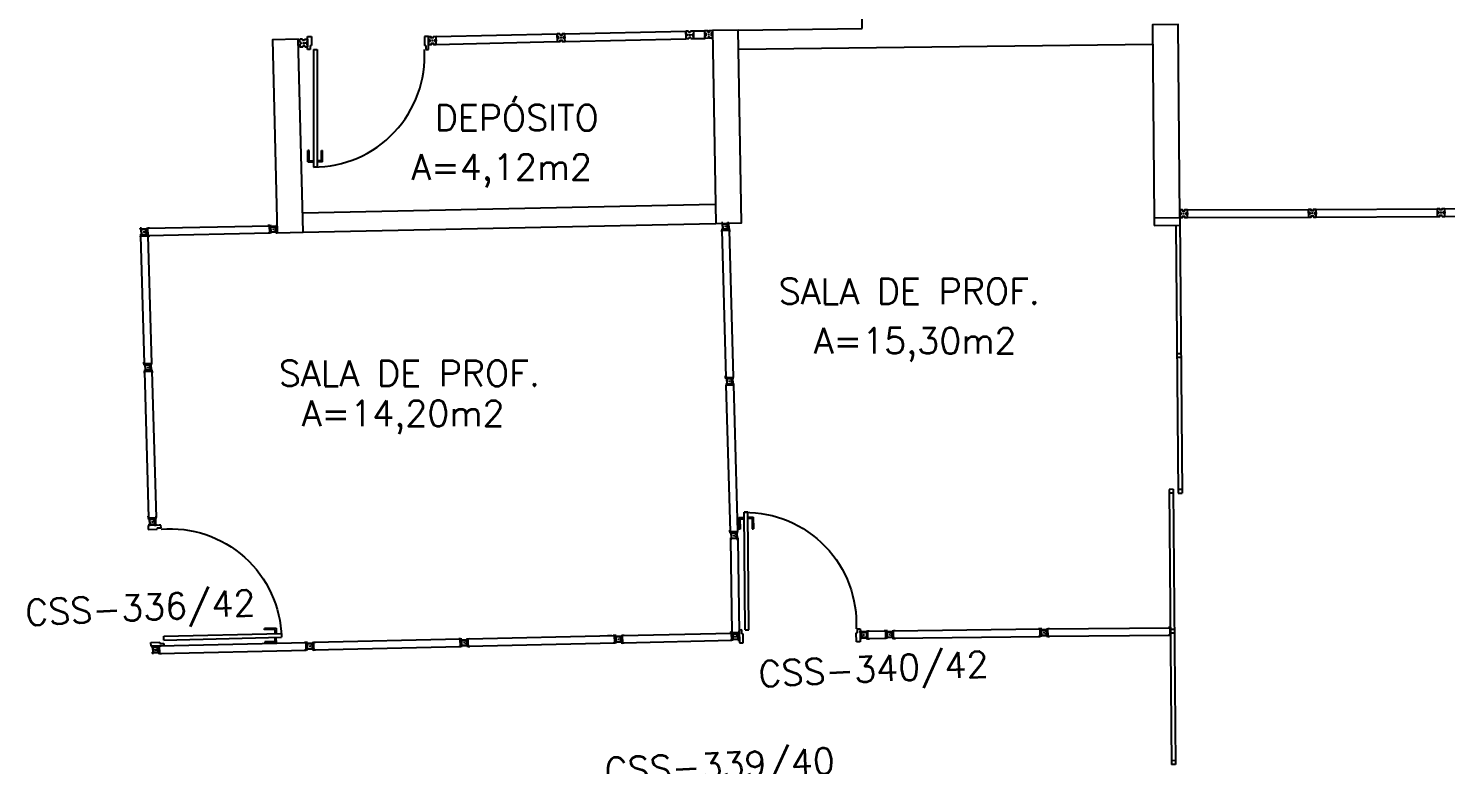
# Model space of a CAD drawing. Extents: x -152 to 150, y 325 to 437.
# Drawn here: x -11.8 to -0.78, y 396.61 to 402.33 of the extents above; entities that cross this region are included whole.
import ezdxf
from ezdxf.enums import TextEntityAlignment as Align

# ---------------------------------------------------------------- set-up
doc = ezdxf.new("R2010")
doc.units = 0
doc.header["$LTSCALE"] = 0.01
doc.header["$MEASUREMENT"] = 0
doc.layers.get('0').update_dxf_attribs({"linetype": 'CONTINUOUS'})
for name, color, linetype in [('ALV', 2, 'CONTINUOUS'), ('AREA', 2, 'CONTINUOUS'), ('DIV', 2, 'CONTINUOUS'), ('ESQ', 1, 'CONTINUOUS'), ('ESTR', 3, 'CONTINUOUS'), ('TEXTO', 2, 'CONTINUOUS'), ('TEXTO-ENDEREÇO', 2, 'CONTINUOUS')]:
    doc.layers.add(name, color=color, linetype=linetype)
doc.styles.add('UNB-100', font='simplex.shx', dxfattribs={"height": 3})
doc.styles.add('UNB-100-1', font='simplex.shx', dxfattribs={"height": 0.2})

# ---------------------------------------------------------------- blocks, each defined once
blk = doc.blocks.new('PILAR-SSC')
blk.add_lwpolyline([(0.003, -27.952), (0.203, -27.952), (0.203, -26.452), (0.003, -26.452)], close=True)
blk = doc.blocks.new('DIV12-SSC')
for p, q in [((-0.005, 0), (0.005, 0)), ((0, -0.005), (0, 0.005)), ((0.024, 0.019), (0.029, 0.019)), ((0.024, 0.019), (0.024, 0.017)), ((0.024, 0.017), (0.029, 0.017)), ((0.029, 0.03), (0.043, 0.03)), ((0.029, 0.019), (0.029, 0.03)), ((0.029, -0.017), (0.029, 0.017)), ((0.03, 0.029), (1.169, 0.029)), ((0.03, -0.029), (0.03, 0.029)), ((0.043, 0.03), (0.043, 0.029)), ((1.157, 0.03), (1.157, 0.029)), ((1.171, 0.03), (1.157, 0.03)), ((1.169, -0.029), (1.169, 0.029)), ((1.171, 0.019), (1.171, 0.03)), ((1.176, 0.019), (1.171, 0.019)), ((1.176, 0.017), (1.171, 0.017)), ((1.171, -0.017), (1.171, 0.017)), ((1.176, 0.019), (1.176, 0.017)), ((1.195, 0), (1.205, 0)), ((1.2, -0.005), (1.2, 0.005)), ((0.024, -0.017), (0.029, -0.017)), ((0.024, -0.017), (0.024, -0.019)), ((0.024, -0.019), (0.029, -0.019)), ((0.029, -0.031), (0.029, -0.019)), ((0.029, -0.031), (0.043, -0.031)), ((0.03, -0.029), (1.169, -0.029)), ((0.043, -0.029), (0.043, -0.031)), ((1.157, -0.029), (1.157, -0.031)), ((1.171, -0.031), (1.157, -0.031)), ((1.176, -0.017), (1.171, -0.017)), ((1.176, -0.019), (1.171, -0.019)), ((1.171, -0.031), (1.171, -0.019)), ((1.176, -0.017), (1.176, -0.019))]:
    blk.add_line(p, q)
blk = doc.blocks.new('PDV2E-SSC')
at = {"layer": 'DIV'}
for p, q in [((0.034, 0.925), (0.034, 0.835)), ((0.034, 0.925), (0.074, 0.925)), ((0.044, 0.915), (0.044, 0.835)), ((0.044, 0.915), (0.074, 0.915)), ((0.076, 0.05), (0.076, 0.965)), ((0.106, 0.965), (0.076, 0.965)), ((0.106, 0.05), (0.106, 0.965)), ((0.148, 0.925), (0.108, 0.925)), ((0.138, 0.915), (0.108, 0.915)), ((0.138, 0.915), (0.138, 0.835)), ((0.148, 0.925), (0.148, 0.835)), ((0.044, 0.835), (0.034, 0.835)), ((0.138, 0.835), (0.148, 0.835)), ((0.031, 0.05), (0.031, -0.05)), ((0.051, 0.05), (0.031, 0.05)), ((0.051, 0.02), (0.051, 0.05)), ((0.051, 0.02), (0.061, 0.02)), ((0.061, -0.05), (0.061, 0.02)), ((0.076, 0.05), (0.106, 0.05)), ((0.95, 0.02), (0.94, 0.02)), ((0.94, -0.05), (0.94, 0.02)), ((0.95, 0.02), (0.95, 0.05)), ((0.95, 0.05), (0.97, 0.05)), ((0.97, 0.05), (0.97, 0.035)), ((0.97, 0.035), (0.97, -0.035)), ((0.031, -0.05), (0.061, -0.05)), ((0.97, -0.05), (0.94, -0.05)), ((0.97, -0.035), (0.97, -0.05))]:
    blk.add_line(p, q, dxfattribs=at)
at = {"layer": 'DIV', "color": 1}
blk.add_arc((0.076, 0.1), 0.865, 356.6786, 90, dxfattribs=at)
blk = doc.blocks.new('MTDIV-SSC')
for p, q in [((-0.0185, 0.0285), (-0.0285, 0.0285)), ((-0.0285, 0.0185), (-0.0285, 0.0285)), ((-0.0265, 0.0185), (-0.0285, 0.0185)), ((-0.0265, 0.0265), (-0.0185, 0.0265)), ((-0.0265, 0.0235), (-0.0265, 0.0265)), ((-0.0215, 0.0235), (-0.0265, 0.0235)), ((-0.0265, 0.0235), (0.0265, 0.0235)), ((-0.0265, 0.0215), (-0.0235, 0.0215)), ((-0.0265, 0.0185), (-0.0265, 0.0215)), ((-0.0235, 0.0215), (-0.0235, -0.0215)), ((-0.0215, 0.0235), (-0.0215, 0.0215)), ((-0.0215, 0.0215), (0.0215, 0.0215)), ((-0.0215, 0.0195), (-0.0215, -0.0195)), ((-0.0215, 0.0195), (0.0195, 0.0195)), ((-0.0185, 0.0265), (-0.0185, 0.0285)), ((-0.0049, 0), (0.0049, 0)), ((0, -0.0049), (0, 0.0049)), ((0.0195, 0.0095), (0.0115, 0.0095)), ((0.0115, 0.0095), (0.0115, 0.0075)), ((0.0215, 0.0075), (0.0115, 0.0075)), ((0.0135, 0.0075), (0.0135, 0.0055)), ((0.0215, 0.0055), (0.0135, 0.0055)), ((0.0185, 0.0285), (0.0285, 0.0285)), ((0.0185, 0.0265), (0.0185, 0.0285)), ((0.0185, 0.0265), (0.0265, 0.0265)), ((0.0195, 0.0195), (0.0195, 0.0095)), ((0.0215, 0.0235), (0.0265, 0.0235)), ((0.0215, 0.0235), (0.0215, 0.0075)), ((0.0215, 0.0055), (0.0215, -0.0055)), ((0.0265, 0.0215), (0.0235, 0.0215)), ((0.0235, 0.0215), (0.0235, -0.0215)), ((0.0265, 0.0235), (0.0265, 0.0265)), ((0.0265, 0.0185), (0.0265, 0.0215)), ((0.0265, 0.0185), (0.0285, 0.0185)), ((0.0285, 0.0185), (0.0285, 0.0285)), ((-0.0285, -0.0185), (-0.0265, -0.0185)), ((-0.0285, -0.0185), (-0.0285, -0.0285)), ((-0.0185, -0.0285), (-0.0285, -0.0285)), ((-0.0265, -0.0185), (-0.0265, -0.0215)), ((-0.0265, -0.0215), (-0.0235, -0.0215)), ((-0.0215, -0.0235), (-0.0265, -0.0235)), ((-0.0265, -0.0235), (-0.0265, -0.0265)), ((0.0265, -0.0235), (-0.0265, -0.0235)), ((-0.0185, -0.0265), (-0.0265, -0.0265)), ((-0.0215, -0.0195), (0.0195, -0.0195)), ((-0.0215, -0.0215), (-0.0215, -0.0235)), ((-0.0215, -0.0215), (0.0215, -0.0215)), ((-0.0185, -0.0265), (-0.0185, -0.0285)), ((0.0215, -0.0075), (0.0115, -0.0075)), ((0.0115, -0.0075), (0.0115, -0.0095)), ((0.0195, -0.0095), (0.0115, -0.0095)), ((0.0215, -0.0055), (0.0135, -0.0055)), ((0.0135, -0.0055), (0.0135, -0.0075)), ((0.0265, -0.0265), (0.0185, -0.0265)), ((0.0185, -0.0265), (0.0185, -0.0285)), ((0.0185, -0.0285), (0.0285, -0.0285)), ((0.0195, -0.0095), (0.0195, -0.0195)), ((0.0215, -0.0075), (0.0215, -0.0235)), ((0.0215, -0.0235), (0.0265, -0.0235)), ((0.0265, -0.0215), (0.0235, -0.0215)), ((0.0285, -0.0185), (0.0265, -0.0185)), ((0.0265, -0.0185), (0.0265, -0.0215)), ((0.0265, -0.0235), (0.0265, -0.0265)), ((0.0285, -0.0185), (0.0285, -0.0285))]:
    blk.add_line(p, q)
blk = doc.blocks.new('DIVMT-SSC')
for p, q in [((0, 0.005), (0, -0.005)), ((0, -0.005), (0, 0.005)), ((-0.03, -0.03), (-0.03, -0.97)), ((0.006, -0.03), (-0.006, -0.03)), ((-0.005, 0), (0.005, 0)), ((0.005, 0), (-0.005, 0)), ((0.006, -0.02), (0.006, -0.03)), ((0.03, -0.03), (0.03, -0.97)), ((0.03, -0.97), (-0.03, -0.97)), ((-0.006, -0.98), (-0.006, -0.97)), ((-0.006, -0.98), (0.006, -0.98)), ((0.005, -0.97), (-0.005, -0.97)), ((0.006, -0.98), (0.006, -0.97)), ((0.006, -1.001), (-0.006, -1.001)), ((0, -0.994), (0, -1.007)), ((0, -1.02), (0, -1.021))]:
    blk.add_line(p, q)
blk.add_lwpolyline([(0.006, -0.02), (-0.006, -0.02), (0.006, -0.02), (0.006, -0.03), (0.03, -0.03), (0.03, -0.008), (0.02, -0.008), (0.02, 0.008), (0.03, 0.008), (0.03, 0.03), (0.006, 0.03), (0.006, 0.02), (-0.006, 0.02), (-0.006, 0.03), (-0.03, 0.03), (-0.03, 0.008), (-0.02, 0.008), (-0.02, -0.008), (-0.03, -0.008), (-0.03, -0.03), (-0.006, -0.03), (-0.006, -0.02), (-0.006, -0.03)])
blk = doc.blocks.new('PDV2D-SSC')
for p, q in [((-0.148, 0.925), (-0.108, 0.925)), ((-0.148, 0.925), (-0.148, 0.835)), ((-0.138, 0.915), (-0.108, 0.915)), ((-0.138, 0.915), (-0.138, 0.835)), ((-0.106, 0.965), (-0.076, 0.965)), ((-0.106, 0.05), (-0.106, 0.965)), ((-0.076, 0.05), (-0.076, 0.965)), ((-0.034, 0.925), (-0.074, 0.925)), ((-0.044, 0.915), (-0.074, 0.915)), ((-0.044, 0.915), (-0.044, 0.835)), ((-0.034, 0.925), (-0.034, 0.835)), ((-0.138, 0.835), (-0.148, 0.835)), ((-0.044, 0.835), (-0.034, 0.835)), ((-0.95, 0.05), (-0.97, 0.05)), ((-0.97, 0.05), (-0.97, 0.035)), ((-0.97, 0.035), (-0.97, -0.035)), ((-0.95, 0.02), (-0.95, 0.05)), ((-0.95, 0.02), (-0.94, 0.02)), ((-0.94, -0.05), (-0.94, 0.02)), ((-0.076, 0.05), (-0.106, 0.05)), ((-0.051, 0.02), (-0.061, 0.02)), ((-0.061, -0.05), (-0.061, 0.02)), ((-0.051, 0.05), (-0.031, 0.05)), ((-0.051, 0.02), (-0.051, 0.05)), ((-0.031, 0.05), (-0.031, -0.05)), ((-0.97, -0.035), (-0.97, -0.05)), ((-0.97, -0.05), (-0.94, -0.05)), ((-0.031, -0.05), (-0.061, -0.05))]:
    blk.add_line(p, q)
at = {"color": 1}
blk.add_arc((-0.076, 0.1), 0.865, 90, 183.3214, dxfattribs=at)
blk = doc.blocks.new('A$C73356FFD')
at = {"layer": 'DIV'}
for p, q in [((0.025, 0.03), (0.035, 0.03)), ((0.035, 0.03), (0.025, 0.03)), ((0.03, 0.025), (0.03, 0.035)), ((0.03, 0.035), (0.03, 0.025))]:
    blk.add_line(p, q, dxfattribs=at)
blk.add_lwpolyline([(0.009, 0.036), (0, 0.036), (0, 0.06), (0.022, 0.06), (0.022, 0.05), (0.038, 0.05), (0.038, 0.06), (0.06, 0.06), (0.06, 0.036), (0.05, 0.036), (0.05, 0.024), (0.06, 0.024), (0.06, 0), (0.038, 0), (0.038, 0.01), (0.022, 0.01), (0.022, 0), (0, 0), (0, 0.024), (0.009, 0.024)], close=True, dxfattribs=at)
blk = doc.blocks.new('A$C282A6B1B')
at = {"linetype": 'Continuous'}
blk.add_blockref('A$C73356FFD', (0, 0), dxfattribs=at)

msp = doc.modelspace()

# ---------------------------------------------------------------- linework, layer by layer
at = {"layer": 'ALV'}
for p, q in [((-5.314, 402.331), (-5.315, 402.432)), ((-6.279, 402.319), (-5.314, 402.331)), ((-6.277, 402.169), (-3.056, 402.21)), ((-9.665, 400.897), (-6.457, 400.966)), ((-9.662, 400.747), (-6.454, 400.816))]:
    msp.add_line(p, q, dxfattribs=at)
at = {"layer": 'DIV'}
for p, q in [((-6.664, 402.311), (-6.686, 402.311)), ((-6.686, 402.287), (-6.686, 402.311)), ((-6.676, 402.287), (-6.686, 402.287)), ((-6.676, 402.275), (-6.685, 402.275)), ((-6.685, 402.275), (-6.685, 402.251)), ((-6.676, 402.287), (-6.676, 402.275)), ((-6.664, 402.311), (-6.664, 402.301)), ((-6.648, 402.302), (-6.664, 402.301)), ((-6.651, 402.282), (-6.661, 402.281)), ((-6.661, 402.281), (-6.651, 402.282)), ((-6.656, 402.287), (-6.655, 402.276)), ((-6.655, 402.276), (-6.656, 402.287)), ((-6.648, 402.312), (-6.648, 402.302)), ((-6.648, 402.312), (-6.626, 402.312)), ((-6.635, 402.288), (-6.635, 402.276)), ((-6.635, 402.288), (-6.626, 402.288)), ((-6.635, 402.276), (-6.635, 402.288)), ((-6.635, 402.288), (-6.626, 402.288)), ((-6.635, 402.276), (-6.625, 402.276)), ((-6.635, 402.276), (-6.625, 402.276)), ((-6.626, 402.312), (-6.539, 402.314)), ((-6.626, 402.312), (-6.626, 402.288)), ((-6.626, 402.312), (-6.625, 402.252)), ((-6.626, 402.287), (-6.626, 402.277)), ((-6.625, 402.252), (-6.625, 402.276)), ((-6.625, 402.273), (-6.625, 402.255)), ((-6.625, 402.252), (-6.625, 402.273)), ((-6.539, 402.314), (-6.537, 402.254)), ((-9.686, 402.223), (-9.687, 402.247)), ((-9.665, 402.247), (-9.687, 402.247)), ((-9.677, 402.223), (-9.686, 402.223)), ((-9.686, 402.211), (-9.686, 402.187)), ((-9.677, 402.211), (-9.686, 402.211)), ((-9.664, 402.187), (-9.686, 402.187)), ((-9.677, 402.223), (-9.677, 402.211)), ((-9.665, 402.247), (-9.665, 402.237)), ((-9.649, 402.238), (-9.665, 402.237)), ((-9.648, 402.198), (-9.664, 402.197)), ((-9.664, 402.187), (-9.664, 402.197)), ((-9.661, 402.217), (-9.651, 402.218)), ((-9.651, 402.218), (-9.661, 402.217)), ((-9.656, 402.212), (-9.656, 402.223)), ((-9.656, 402.223), (-9.656, 402.212)), ((-9.649, 402.248), (-9.627, 402.248)), ((-9.649, 402.248), (-9.649, 402.238)), ((-9.648, 402.188), (-9.648, 402.198)), ((-9.648, 402.188), (-9.626, 402.188)), ((-9.636, 402.224), (-9.626, 402.224)), ((-9.636, 402.212), (-9.636, 402.224)), ((-9.636, 402.224), (-9.626, 402.224)), ((-9.636, 402.224), (-9.636, 402.212)), ((-9.636, 402.212), (-9.626, 402.212)), ((-9.636, 402.212), (-9.626, 402.212)), ((-9.627, 402.248), (-9.626, 402.188)), ((-9.627, 402.248), (-9.626, 402.224)), ((-9.626, 402.223), (-9.626, 402.213)), ((-9.626, 402.188), (-9.626, 402.212)), ((-9.626, 402.188), (-9.626, 402.209)), ((-9.626, 402.209), (-9.626, 402.191)), ((-6.663, 402.251), (-6.685, 402.251)), ((-6.647, 402.262), (-6.663, 402.261)), ((-6.663, 402.251), (-6.663, 402.261)), ((-6.647, 402.252), (-6.647, 402.262)), ((-6.647, 402.252), (-6.625, 402.252)), ((-6.625, 402.252), (-6.534, 402.254)), ((-10.902, 400.749), (-10.892, 400.75)), ((-10.902, 400.749), (-10.892, 400.75)), ((-10.897, 400.745), (-10.897, 400.755)), ((-10.897, 400.755), (-10.897, 400.745)), ((-10.874, 400.769), (-10.874, 400.767)), ((-10.874, 400.769), (-10.869, 400.769)), ((-10.874, 400.767), (-10.869, 400.767)), ((-10.873, 400.734), (-10.873, 400.732)), ((-10.873, 400.734), (-10.868, 400.734)), ((-10.873, 400.732), (-10.868, 400.732)), ((-10.869, 400.769), (-10.869, 400.781)), ((-10.869, 400.781), (-10.855, 400.781)), ((-10.868, 400.734), (-10.869, 400.767)), ((-10.868, 400.72), (-10.868, 400.732)), ((-10.867, 400.779), (-9.922, 400.798)), ((-10.866, 400.722), (-10.867, 400.779)), ((-10.866, 400.722), (-9.92, 400.741)), ((-10.855, 400.781), (-10.855, 400.779)), ((-9.92, 400.8), (-9.934, 400.8)), ((-9.934, 400.8), (-9.934, 400.798)), ((-9.933, 400.741), (-9.933, 400.739)), ((-9.918, 400.739), (-9.933, 400.739)), ((-9.92, 400.741), (-9.922, 400.798)), ((-9.92, 400.788), (-9.92, 400.8)), ((-9.915, 400.788), (-9.92, 400.788)), ((-9.919, 400.753), (-9.92, 400.786)), ((-9.915, 400.786), (-9.92, 400.786)), ((-9.914, 400.753), (-9.919, 400.753)), ((-9.918, 400.739), (-9.919, 400.751)), ((-9.914, 400.751), (-9.919, 400.751)), ((-9.915, 400.788), (-9.915, 400.786)), ((-9.914, 400.753), (-9.914, 400.751)), ((-9.896, 400.77), (-9.886, 400.77)), ((-9.891, 400.765), (-9.891, 400.775)), ((-6.408, 400.764), (-6.408, 400.75)), ((-6.408, 400.764), (-6.396, 400.764)), ((-6.406, 400.75), (-6.408, 400.75)), ((-6.406, 400.762), (-6.349, 400.764)), ((-6.406, 400.762), (-6.374, 399.618)), ((-6.394, 400.77), (-6.396, 400.769)), ((-6.396, 400.769), (-6.396, 400.764)), ((-6.394, 400.77), (-6.394, 400.765)), ((-6.394, 400.765), (-6.361, 400.765)), ((-6.383, 400.793), (-6.373, 400.794)), ((-6.383, 400.793), (-6.373, 400.794)), ((-6.378, 400.799), (-6.378, 400.788)), ((-6.378, 400.788), (-6.378, 400.799)), ((-6.359, 400.771), (-6.361, 400.77)), ((-6.361, 400.77), (-6.361, 400.765)), ((-6.359, 400.771), (-6.359, 400.766)), ((-6.359, 400.766), (-6.347, 400.766)), ((-6.355, 400.813), (-6.35, 400.813)), ((-6.355, 400.813), (-6.355, 400.811)), ((-6.355, 400.811), (-6.35, 400.811)), ((-6.354, 400.778), (-6.349, 400.778)), ((-6.354, 400.778), (-6.354, 400.776)), ((-6.354, 400.776), (-6.349, 400.776)), ((-6.349, 400.778), (-6.35, 400.811)), ((-6.349, 400.764), (-6.349, 400.776)), ((-6.349, 400.764), (-6.317, 399.62)), ((-6.347, 400.766), (-6.347, 400.751)), ((-10.927, 400.72), (-10.915, 400.721)), ((-10.927, 400.72), (-10.926, 400.706)), ((-10.924, 400.706), (-10.926, 400.706)), ((-10.925, 400.718), (-10.868, 400.72)), ((-10.925, 400.718), (-10.896, 399.726)), ((-10.913, 400.726), (-10.915, 400.726)), ((-10.915, 400.726), (-10.915, 400.721)), ((-10.913, 400.726), (-10.913, 400.721)), ((-10.913, 400.721), (-10.88, 400.722)), ((-10.878, 400.727), (-10.88, 400.727)), ((-10.88, 400.727), (-10.88, 400.722)), ((-10.878, 400.727), (-10.878, 400.722)), ((-10.878, 400.722), (-10.866, 400.722)), ((-10.868, 400.72), (-10.853, 400.72)), ((-10.868, 400.72), (-10.839, 399.727)), ((-10.865, 400.708), (-10.867, 400.708)), ((-10.866, 400.722), (-10.865, 400.708)), ((-10.853, 400.722), (-10.853, 400.72)), ((-10.898, 399.724), (-10.898, 399.738)), ((-10.896, 399.738), (-10.898, 399.738)), ((-10.837, 399.74), (-10.839, 399.74)), ((-10.837, 399.725), (-10.837, 399.74)), ((-10.898, 399.724), (-10.886, 399.724)), ((-10.896, 399.726), (-10.839, 399.727)), ((-10.885, 399.719), (-10.886, 399.724)), ((-10.883, 399.719), (-10.885, 399.719)), ((-10.884, 399.724), (-10.851, 399.725)), ((-10.883, 399.719), (-10.884, 399.724)), ((-10.871, 399.696), (-10.861, 399.696)), ((-10.866, 399.701), (-10.866, 399.691)), ((-10.85, 399.72), (-10.851, 399.725)), ((-10.848, 399.72), (-10.85, 399.72)), ((-10.848, 399.72), (-10.849, 399.725)), ((-10.849, 399.725), (-10.837, 399.725)), ((-6.375, 399.631), (-6.377, 399.631)), ((-6.376, 399.616), (-6.377, 399.631)), ((-6.316, 399.632), (-6.318, 399.632)), ((-6.315, 399.618), (-6.316, 399.632)), ((-6.376, 399.616), (-6.364, 399.617)), ((-6.374, 399.618), (-6.317, 399.62)), ((-6.364, 399.612), (-6.364, 399.617)), ((-6.362, 399.612), (-6.364, 399.612)), ((-6.362, 399.617), (-6.329, 399.618)), ((-6.362, 399.612), (-6.362, 399.617)), ((-6.35, 399.588), (-6.34, 399.589)), ((-6.345, 399.594), (-6.345, 399.583)), ((-6.329, 399.613), (-6.329, 399.618)), ((-6.327, 399.613), (-6.329, 399.613)), ((-6.327, 399.618), (-6.315, 399.618)), ((-6.327, 399.613), (-6.327, 399.618)), ((-6.339, 398.358), (-6.328, 397.634)), ((-6.311, 398.394), (-6.311, 398.384)), ((-6.282, 398.359), (-6.271, 397.635)), ((-6.329, 397.646), (-6.331, 397.646)), ((-6.33, 397.632), (-6.331, 397.646)), ((-6.27, 397.647), (-6.272, 397.647)), ((-6.269, 397.633), (-6.27, 397.647)), ((-5.273, 397.635), (-5.273, 397.647)), ((-5.273, 397.647), (-5.259, 397.647)), ((-5.271, 397.645), (-5.131, 397.647)), ((-5.271, 397.588), (-5.271, 397.645)), ((-5.259, 397.647), (-5.259, 397.645)), ((-5.129, 397.649), (-5.143, 397.649)), ((-5.143, 397.649), (-5.143, 397.647)), ((-5.13, 397.59), (-5.131, 397.647)), ((-5.128, 397.637), (-5.129, 397.649)), ((-3.943, 397.664), (-3.943, 397.662)), ((-3.929, 397.664), (-3.943, 397.664)), ((-3.93, 397.605), (-3.931, 397.662)), ((-3.929, 397.652), (-3.929, 397.664)), ((-3.924, 397.652), (-3.929, 397.652)), ((-3.924, 397.65), (-3.929, 397.65)), ((-3.928, 397.617), (-3.929, 397.65)), ((-3.924, 397.652), (-3.924, 397.65)), ((-3.877, 397.653), (-3.877, 397.651)), ((-3.877, 397.653), (-3.872, 397.653)), ((-3.877, 397.651), (-3.872, 397.651)), ((-3.872, 397.653), (-3.872, 397.665)), ((-3.872, 397.665), (-3.857, 397.665)), ((-3.871, 397.618), (-3.872, 397.651)), ((-3.87, 397.663), (-2.921, 397.672)), ((-3.869, 397.606), (-3.87, 397.663)), ((-3.857, 397.665), (-3.857, 397.663)), ((-2.919, 397.674), (-2.933, 397.674)), ((-2.933, 397.674), (-2.933, 397.672)), ((-2.92, 397.615), (-2.921, 397.672)), ((-2.919, 397.662), (-2.919, 397.674)), ((-2.914, 397.662), (-2.919, 397.662)), ((-2.918, 397.627), (-2.919, 397.66)), ((-2.914, 397.66), (-2.919, 397.66)), ((-2.914, 397.662), (-2.914, 397.66)), ((-2.888, 397.662), (-2.878, 397.662)), ((-2.883, 397.657), (-2.883, 397.667)), ((-7.295, 397.611), (-7.264, 397.613)), ((-7.184, 397.602), (-7.184, 397.6)), ((-7.184, 397.602), (-7.179, 397.602)), ((-7.184, 397.6), (-7.179, 397.6)), ((-7.183, 397.567), (-7.183, 397.565)), ((-7.183, 397.567), (-7.178, 397.567)), ((-7.183, 397.565), (-7.178, 397.565)), ((-7.179, 397.614), (-7.165, 397.615)), ((-7.179, 397.602), (-7.179, 397.614)), ((-7.178, 397.567), (-7.179, 397.6)), ((-7.178, 397.553), (-7.178, 397.565)), ((-7.178, 397.553), (-7.164, 397.554)), ((-7.177, 397.612), (-6.33, 397.631)), ((-7.176, 397.555), (-7.177, 397.612)), ((-7.176, 397.555), (-6.329, 397.574)), ((-7.165, 397.615), (-7.165, 397.613)), ((-7.164, 397.556), (-7.164, 397.554)), ((-6.328, 397.633), (-6.343, 397.633)), ((-6.343, 397.633), (-6.343, 397.631)), ((-6.341, 397.574), (-6.341, 397.572)), ((-6.327, 397.572), (-6.341, 397.572)), ((-6.33, 397.632), (-6.318, 397.632)), ((-6.329, 397.574), (-6.33, 397.631)), ((-6.328, 397.634), (-6.271, 397.635)), ((-6.328, 397.621), (-6.328, 397.633)), ((-6.323, 397.622), (-6.328, 397.621)), ((-6.323, 397.62), (-6.328, 397.619)), ((-6.327, 397.586), (-6.328, 397.619)), ((-6.322, 397.587), (-6.327, 397.586)), ((-6.322, 397.585), (-6.327, 397.584)), ((-6.327, 397.572), (-6.327, 397.584)), ((-6.323, 397.622), (-6.323, 397.62)), ((-6.322, 397.587), (-6.322, 397.585)), ((-6.318, 397.627), (-6.318, 397.632)), ((-6.316, 397.627), (-6.318, 397.627)), ((-6.316, 397.632), (-6.283, 397.632)), ((-6.316, 397.627), (-6.316, 397.632)), ((-6.313, 397.603), (-6.282, 397.604)), ((-6.304, 397.603), (-6.294, 397.604)), ((-6.299, 397.599), (-6.299, 397.609)), ((-6.299, 397.599), (-6.299, 397.609)), ((-6.283, 397.627), (-6.283, 397.632)), ((-6.281, 397.627), (-6.283, 397.627)), ((-6.281, 397.627), (-6.281, 397.632)), ((-5.307, 397.616), (-5.296, 397.616)), ((-5.301, 397.611), (-5.302, 397.621)), ((-5.278, 397.635), (-5.278, 397.633)), ((-5.278, 397.635), (-5.273, 397.635)), ((-5.278, 397.633), (-5.273, 397.633)), ((-5.278, 397.6), (-5.278, 397.598)), ((-5.278, 397.6), (-5.273, 397.6)), ((-5.278, 397.598), (-5.273, 397.598)), ((-5.273, 397.6), (-5.273, 397.633)), ((-5.273, 397.586), (-5.273, 397.598)), ((-5.273, 397.586), (-5.258, 397.586)), ((-5.271, 397.588), (-5.13, 397.59)), ((-5.258, 397.588), (-5.258, 397.586)), ((-5.142, 397.59), (-5.142, 397.588)), ((-5.128, 397.588), (-5.142, 397.588)), ((-5.123, 397.637), (-5.128, 397.637)), ((-5.128, 397.602), (-5.128, 397.635)), ((-5.123, 397.635), (-5.128, 397.635)), ((-5.123, 397.602), (-5.128, 397.602)), ((-5.128, 397.588), (-5.128, 397.6)), ((-5.123, 397.6), (-5.128, 397.6)), ((-5.123, 397.637), (-5.123, 397.635)), ((-5.123, 397.602), (-5.123, 397.6)), ((-5.105, 397.619), (-5.095, 397.619)), ((-5.1, 397.614), (-5.1, 397.624)), ((-3.942, 397.605), (-3.942, 397.603)), ((-3.928, 397.603), (-3.942, 397.603)), ((-3.923, 397.617), (-3.928, 397.617)), ((-3.923, 397.615), (-3.928, 397.615)), ((-3.928, 397.603), (-3.928, 397.615)), ((-3.923, 397.617), (-3.923, 397.615)), ((-3.905, 397.634), (-3.895, 397.634)), ((-3.905, 397.634), (-3.895, 397.634)), ((-3.9, 397.629), (-3.9, 397.639)), ((-3.9, 397.629), (-3.9, 397.639)), ((-3.876, 397.618), (-3.876, 397.616)), ((-3.876, 397.618), (-3.871, 397.618)), ((-3.876, 397.616), (-3.871, 397.616)), ((-3.871, 397.604), (-3.871, 397.616)), ((-3.871, 397.604), (-3.857, 397.604)), ((-3.869, 397.606), (-2.92, 397.615)), ((-3.857, 397.606), (-3.857, 397.604)), ((-2.932, 397.615), (-2.932, 397.613)), ((-2.918, 397.613), (-2.932, 397.613)), ((-2.913, 397.627), (-2.918, 397.627)), ((-2.918, 397.613), (-2.918, 397.625)), ((-2.913, 397.625), (-2.918, 397.625)), ((-2.913, 397.627), (-2.913, 397.625)), ((-10.82, 397.501), (-10.789, 397.502))]:
    msp.add_line(p, q, dxfattribs=at)
at = {"layer": 'ESQ'}
for p, q in [((-3.045, 400.86), (-3.045, 400.8)), ((-2.845, 400.862), (-2.827, 398.719)), ((-3.045, 400.8), (-2.845, 400.802)), ((-2.875, 400.802), (-2.857, 398.719)), ((-2.866, 399.805), (-2.836, 399.805)), ((-2.866, 399.775), (-2.836, 399.775)), ((-2.897, 398.749), (-2.927, 398.748)), ((-2.927, 398.748), (-2.909, 396.608)), ((-2.897, 398.749), (-2.879, 396.609)), ((-2.857, 398.749), (-2.827, 398.749)), ((-2.897, 398.719), (-2.927, 398.718)), ((-2.857, 398.719), (-2.827, 398.719)), ((-2.918, 397.662), (-2.888, 397.662)), ((-2.918, 397.632), (-2.888, 397.632)), ((-2.879, 396.639), (-2.909, 396.638)), ((-2.879, 396.609), (-2.909, 396.608))]:
    msp.add_line(p, q, dxfattribs=at)

# ---------------------------------------------------------------- block references
at = {"layer": 'DIV'}
for name, p, rotation in [('DIVMT-SSC', (-8.656, 402.237), 91.32221588327471), ('DIVMT-SSC', (-7.655, 402.26), 91.22532770691295), ('A$C282A6B1B', (-6.477, 402.256), 91.46832987975225), ('PDV2D-SSC', (-9.657, 402.218), 180.0156298180751), ('DIVMT-SSC', (-2.816, 400.892), 90.14633224324554), ('DIVMT-SSC', (-1.815, 400.894), 90.34169088157083), ('DIVMT-SSC', (-0.815, 400.9), 90.24480270520978), ('MTDIV-SSC', (-10.897, 400.75), 1.626199999999383), ('MTDIV-SSC', (-9.891, 400.77), 1.305000000000925), ('MTDIV-SSC', (-6.378, 400.793), 1.626199999999383), ('DIV12-SSC', (-10.866, 399.696), 271.6262000000002), ('MTDIV-SSC', (-10.866, 399.696), 1.626199999999383), ('DIV12-SSC', (-6.345, 399.589), 271.6262000000002), ('MTDIV-SSC', (-6.345, 399.589), 1.626199999999383), ('MTDIV-SSC', (-10.832, 398.496), 1.626199999999383), ('MTDIV-SSC', (-10.832, 398.496), 1.626199999999383), ('MTDIV-SSC', (-6.311, 398.389), 0.975800000000466), ('MTDIV-SSC', (-5.1, 397.619), 0.7320000000009105), ('DIV12-SSC', (-5.1, 397.619), 0.7320000000009105), ('MTDIV-SSC', (-3.9, 397.634), 0.7320000000009105), ('DIV12-SSC', (-10.806, 397.501), 1.305000000000925), ('MTDIV-SSC', (-9.607, 397.529), 1.305000000000925), ('DIV12-SSC', (-9.607, 397.529), 1.305000000000925), ('MTDIV-SSC', (-8.407, 397.556), 1.305000000000925), ('DIV12-SSC', (-8.407, 397.556), 1.305000000000925), ('MTDIV-SSC', (-7.207, 397.583), 1.305000000000925), ('MTDIV-SSC', (-6.299, 397.604), 1.21980000000137), ('MTDIV-SSC', (-10.806, 397.501), 1.870199999999265), ('MTDIV-SSC', (-10.806, 397.501), 1.305000000000925)]:
    msp.add_blockref(name, p, dxfattribs=dict(at, rotation=rotation))
at = {"layer": 'DIV', "xscale": -1}
for name, p, rotation in [('PDV2D-SSC', (-6.3, 397.604), 0.5317912974212291), ('PDV2E-SSC', (-10.792, 397.498), 271.3891086488915), ('MTDIV-SSC', (-5.302, 397.616), 0.7319999999976012)]:
    msp.add_blockref(name, p, dxfattribs=dict(at, rotation=rotation))
at = {"layer": 'ESTR'}
for p, rotation in [((-6.932, 428.764), 0.9756097560973349), ((-3.286, 428.811), 0.4878048780493676), ((-10.578, 428.685), 1.463414634146043)]:
    msp.add_blockref('PILAR-SSC', p, dxfattribs=dict(at, rotation=rotation))

# ---------------------------------------------------------------- texts
at = {"layer": 'AREA', "style": 'UNB-100'}
for s, p in [('A=4,12m2', (-8.82, 401.155)), ('A=15,30m2', (-5.692, 399.803)), ('A=14,20m2', (-9.672, 399.239))]:
    msp.add_text(s, height=0.2, dxfattribs=at).set_placement(p)
at = {"layer": 'TEXTO', "style": 'UNB-100'}
for s, p in [('DEPÓSITO', (-8.638, 401.537)), ('SALA DE PROF.', (-5.964, 400.188)), ('SALA DE PROF.', (-9.85, 399.55))]:
    msp.add_text(s, height=0.2, dxfattribs=at).set_placement(p)
at = {"layer": 'TEXTO-ENDEREÇO', "style": 'UNB-100-1'}
for s, p in [('CSS-336/42', (-10.922, 397.729)), ('CSS-340/42', (-5.223, 397.252)), ('CSS-339/40', (-6.418, 396.499))]:
    msp.add_text(s, height=0.2, rotation=2.5863, dxfattribs=at).set_placement(p, align=Align.CENTER)

doc.saveas('drawing.dxf')
